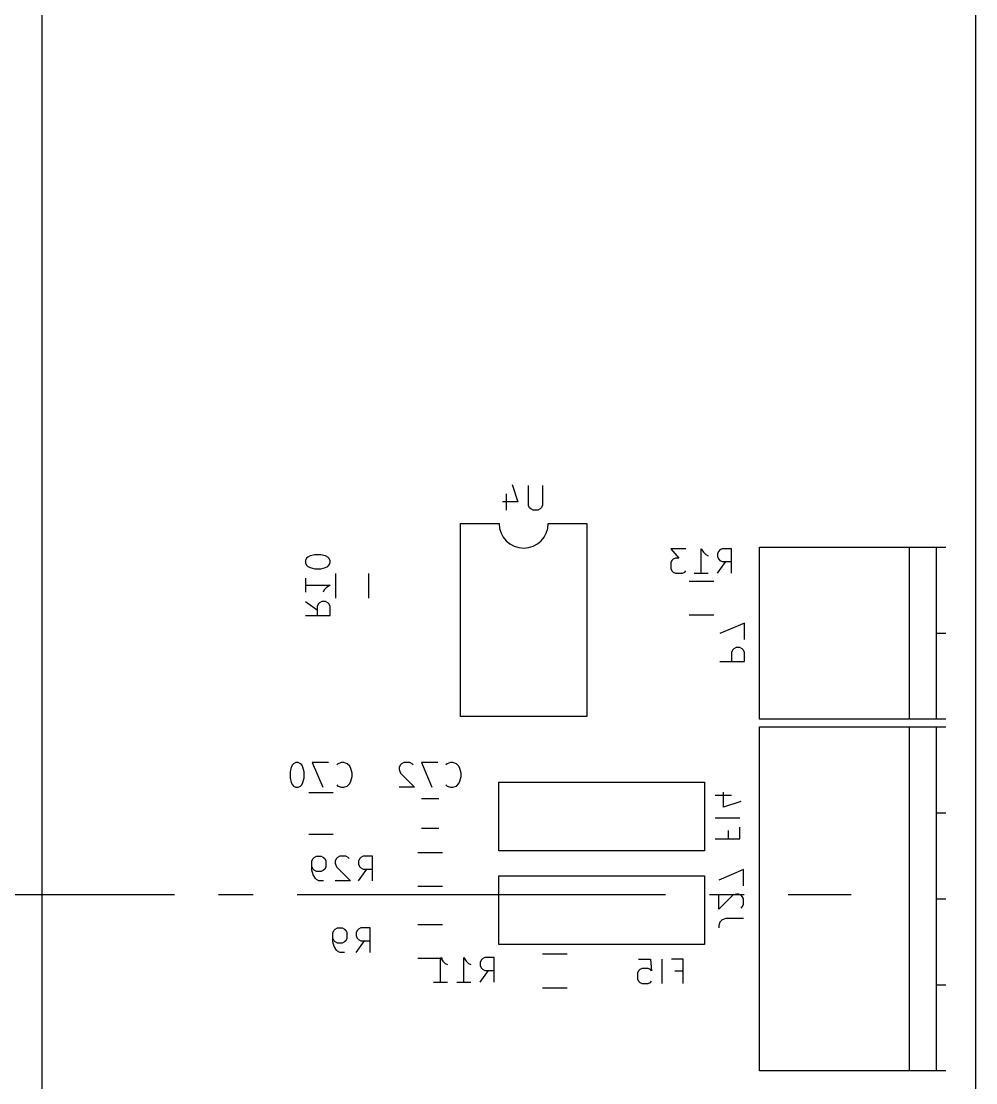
# Model space of a CAD drawing. Extents: x -21 to 324, y -93 to 158.
# Drawn here: x 204.76 to 243.64, y -7.56 to 35.66 of the extents above; entities that cross this region are included whole.
import ezdxf

# ---------------------------------------------------------------- set-up
doc = ezdxf.new("R2010")
doc.units = 0
doc.header["$LTSCALE"] = 10
doc.linetypes.add('TSCENTER', pattern=[2, 1.5, -0.18, 0.14, -0.18])
doc.layers.add('BLACK', color=7, linetype='CONTINUOUS')
doc.layers.add('Layer_1', color=7, linetype='CONTINUOUS')

msp = doc.modelspace()

# ---------------------------------------------------------------- linework, layer by layer
at = {"layer": 'BLACK', "color": 7, "linetype": 'CONTINUOUS'}
for p, q in [((205.615, -52.51), (205.615, 53.33)), ((243.64, -50.7), (243.64, 50.9)), ((224.749, 16.801), (224.987, 16.087)), ((225.415, 15.944), (225.415, 16.754)), ((225.987, 16.754), (225.987, 15.944)), ((224.987, 16.087), (224.368, 16.087)), ((224.511, 16.42), (224.511, 15.754)), ((225.463, 15.849), (225.415, 15.944)), ((225.511, 15.801), (225.463, 15.849)), ((225.606, 15.754), (225.511, 15.801)), ((225.796, 15.754), (225.606, 15.754)), ((225.892, 15.801), (225.796, 15.754)), ((225.939, 15.849), (225.892, 15.801)), ((225.987, 15.944), (225.939, 15.849)), ((222.655, 7.346), (222.655, 15.206)), ((222.655, 15.206), (224.225, 15.206)), ((226.225, 15.206), (227.795, 15.206)), ((227.795, 15.206), (227.795, 7.346)), ((216.433, 13.84), (216.385, 13.792)), ((216.528, 13.887), (216.433, 13.84)), ((216.719, 13.935), (216.528, 13.887)), ((216.957, 13.935), (216.719, 13.935)), ((217.147, 13.887), (216.957, 13.935)), ((217.242, 13.84), (217.147, 13.887)), ((217.29, 13.792), (217.242, 13.84)), ((231.836, 14.183), (231.217, 14.183)), ((231.217, 14.183), (231.55, 13.802)), ((232.455, 13.183), (232.455, 14.183)), ((232.455, 14.183), (232.55, 14.04)), ((232.55, 14.04), (232.646, 13.945)), ((232.646, 13.945), (232.741, 13.897)), ((233.169, 14.087), (233.122, 13.992)), ((233.122, 13.992), (233.122, 13.849)), ((233.122, 13.849), (233.169, 13.754)), ((233.217, 14.135), (233.169, 14.087)), ((233.312, 14.183), (233.217, 14.135)), ((233.693, 14.183), (233.312, 14.183)), ((233.693, 13.183), (233.693, 14.183)), ((234.825, 14.24), (242.425, 14.24)), ((234.825, 7.24), (234.825, 14.24)), ((240.925, 14.24), (240.925, 7.24)), ((242.025, 14.24), (242.025, 7.24)), ((216.385, 13.792), (216.338, 13.697)), ((216.338, 13.697), (216.338, 13.602)), ((216.338, 13.602), (216.385, 13.506)), ((216.385, 13.506), (216.433, 13.459)), ((216.433, 13.459), (216.528, 13.411)), ((216.528, 13.411), (216.719, 13.364)), ((216.957, 13.364), (217.147, 13.411)), ((217.147, 13.411), (217.242, 13.459)), ((217.242, 13.459), (217.29, 13.506)), ((217.338, 13.697), (217.29, 13.792)), ((217.29, 13.506), (217.338, 13.602)), ((217.338, 13.602), (217.338, 13.697)), ((231.265, 13.706), (231.217, 13.611)), ((231.217, 13.611), (231.217, 13.373)), ((231.312, 13.754), (231.265, 13.706)), ((231.408, 13.802), (231.312, 13.754)), ((231.55, 13.802), (231.408, 13.802)), ((233.122, 13.183), (233.455, 13.659)), ((233.169, 13.754), (233.217, 13.706)), ((233.217, 13.706), (233.312, 13.659)), ((233.312, 13.659), (233.693, 13.659)), ((216.338, 12.983), (216.338, 12.411)), ((216.719, 13.364), (216.957, 13.364)), ((217.56, 13.173), (217.56, 12.173)), ((218.92, 12.173), (218.92, 13.173)), ((231.217, 13.373), (231.265, 13.278)), ((231.265, 13.278), (231.312, 13.23)), ((231.312, 13.23), (231.408, 13.183)), ((231.408, 13.183), (231.693, 13.183)), ((231.693, 13.183), (231.788, 13.23)), ((231.788, 13.23), (231.836, 13.278)), ((232.169, 13.183), (232.741, 13.183)), ((216.338, 12.697), (217.338, 12.697)), ((217.195, 12.602), (217.099, 12.506)), ((217.338, 12.697), (217.195, 12.602)), ((232.964, 12.845), (231.964, 12.845)), ((217.099, 12.506), (217.052, 12.411)), ((216.338, 12.03), (216.814, 11.697)), ((216.861, 11.935), (216.814, 11.84)), ((216.814, 11.84), (216.814, 11.459)), ((216.909, 11.983), (216.861, 11.935)), ((217.004, 12.03), (216.909, 11.983)), ((217.147, 12.03), (217.004, 12.03)), ((217.242, 11.983), (217.147, 12.03)), ((217.29, 11.935), (217.242, 11.983)), ((217.338, 11.84), (217.29, 11.935)), ((217.338, 11.459), (217.338, 11.84)), ((216.338, 11.459), (217.338, 11.459)), ((231.964, 11.485), (232.964, 11.485)), ((234.218, 11.157), (233.218, 10.728)), ((234.218, 10.49), (234.218, 11.157)), ((242.025, 10.74), (242.425, 10.74)), ((233.742, 10.062), (233.694, 9.966)), ((233.694, 9.966), (233.694, 9.585)), ((233.789, 10.109), (233.742, 10.062)), ((233.885, 10.157), (233.789, 10.109)), ((234.028, 10.157), (233.885, 10.157)), ((234.123, 10.109), (234.028, 10.157)), ((234.17, 10.062), (234.123, 10.109)), ((234.218, 9.966), (234.17, 10.062)), ((234.218, 9.585), (234.218, 9.966)), ((233.218, 9.585), (234.218, 9.585)), ((227.795, 7.346), (222.655, 7.346)), ((242.425, 7.24), (234.825, 7.24)), ((234.825, 6.93), (242.425, 6.93)), ((234.825, -7.07), (234.825, 6.93)), ((240.925, 6.93), (240.925, -7.07)), ((242.025, 6.93), (242.025, -7.07)), ((215.756, 5.283), (215.708, 5.093)), ((215.803, 5.378), (215.756, 5.283)), ((215.851, 5.426), (215.803, 5.378)), ((215.946, 5.474), (215.851, 5.426)), ((216.041, 5.474), (215.946, 5.474)), ((216.137, 5.426), (216.041, 5.474)), ((216.184, 5.378), (216.137, 5.426)), ((216.232, 5.283), (216.184, 5.378)), ((216.279, 5.093), (216.232, 5.283)), ((217.279, 5.474), (216.613, 5.474)), ((216.613, 5.474), (217.041, 4.474)), ((217.66, 5.426), (217.613, 5.378)), ((217.803, 5.474), (217.66, 5.426)), ((217.899, 5.474), (217.803, 5.474)), ((218.041, 5.426), (217.899, 5.474)), ((218.137, 5.331), (218.041, 5.426)), ((218.184, 5.236), (218.137, 5.331)), ((218.232, 5.045), (218.184, 5.236)), ((220.201, 5.378), (220.153, 5.283)), ((220.153, 5.283), (220.153, 5.188)), ((220.153, 5.188), (220.201, 5.045)), ((220.248, 5.426), (220.201, 5.378)), ((220.344, 5.474), (220.248, 5.426)), ((220.582, 5.474), (220.344, 5.474)), ((220.677, 5.426), (220.582, 5.474)), ((220.724, 5.378), (220.677, 5.426)), ((221.724, 5.474), (221.058, 5.474)), ((221.058, 5.474), (221.486, 4.474)), ((222.105, 5.426), (222.058, 5.378)), ((222.248, 5.474), (222.105, 5.426)), ((222.344, 5.474), (222.248, 5.474)), ((222.486, 5.426), (222.344, 5.474)), ((222.582, 5.331), (222.486, 5.426)), ((222.629, 5.236), (222.582, 5.331)), ((222.677, 5.045), (222.629, 5.236)), ((215.708, 5.093), (215.708, 4.855)), ((215.708, 4.855), (215.756, 4.664)), ((216.232, 4.664), (216.279, 4.855)), ((216.279, 4.855), (216.279, 5.093)), ((218.184, 4.712), (218.232, 4.902)), ((218.232, 4.902), (218.232, 5.045)), ((220.201, 5.045), (220.772, 4.474)), ((222.629, 4.712), (222.677, 4.902)), ((222.677, 4.902), (222.677, 5.045)), ((215.756, 4.664), (215.803, 4.569)), ((215.803, 4.569), (215.851, 4.521)), ((215.851, 4.521), (215.946, 4.474)), ((215.946, 4.474), (216.041, 4.474)), ((216.041, 4.474), (216.137, 4.521)), ((216.137, 4.521), (216.184, 4.569)), ((216.184, 4.569), (216.232, 4.664)), ((217.613, 4.569), (217.66, 4.521)), ((217.66, 4.521), (217.803, 4.474)), ((217.803, 4.474), (217.899, 4.474)), ((217.899, 4.474), (218.041, 4.521)), ((218.041, 4.521), (218.137, 4.617)), ((218.137, 4.617), (218.184, 4.712)), ((220.772, 4.474), (220.153, 4.474)), ((222.058, 4.569), (222.105, 4.521)), ((222.105, 4.521), (222.248, 4.474)), ((222.248, 4.474), (222.344, 4.474)), ((222.344, 4.474), (222.486, 4.521)), ((222.486, 4.521), (222.582, 4.617)), ((222.582, 4.617), (222.629, 4.712)), ((224.209, 1.878), (224.209, 4.672)), ((224.209, 4.672), (232.591, 4.672)), ((232.591, 4.672), (232.591, 1.878)), ((216.47, 4.252), (217.47, 4.252)), ((221.765, 4.002), (221.065, 4.002)), ((233.694, 4.132), (233.028, 4.132)), ((233.361, 3.656), (233.361, 4.275)), ((234.075, 3.894), (233.361, 3.656)), ((233.028, 3.227), (234.028, 3.227)), ((242.025, 3.43), (242.425, 3.43)), ((221.065, 2.802), (221.765, 2.802)), ((233.551, 2.704), (233.551, 2.37)), ((234.028, 2.37), (234.028, 2.846)), ((217.47, 2.552), (216.47, 2.552)), ((233.028, 2.37), (234.028, 2.37)), ((221.915, 1.796), (220.915, 1.796)), ((232.591, 1.878), (224.209, 1.878)), ((216.597, 1.473), (216.645, 1.568)), ((216.597, 1.092), (216.597, 1.473)), ((216.645, 1.568), (216.692, 1.616)), ((216.692, 1.616), (216.788, 1.664)), ((216.788, 1.664), (216.978, 1.664)), ((216.978, 1.664), (217.073, 1.616)), ((217.073, 1.616), (217.121, 1.568)), ((217.121, 1.568), (217.168, 1.473)), ((217.168, 1.473), (217.168, 1.235)), ((217.597, 1.568), (217.549, 1.473)), ((217.549, 1.473), (217.549, 1.378)), ((217.549, 1.378), (217.597, 1.235)), ((217.645, 1.616), (217.597, 1.568)), ((217.74, 1.664), (217.645, 1.616)), ((217.978, 1.664), (217.74, 1.664)), ((218.073, 1.616), (217.978, 1.664)), ((218.121, 1.568), (218.073, 1.616)), ((218.549, 1.568), (218.502, 1.473)), ((218.502, 1.473), (218.502, 1.33)), ((218.502, 1.33), (218.549, 1.235)), ((218.597, 1.616), (218.549, 1.568)), ((218.692, 1.664), (218.597, 1.616)), ((219.073, 1.664), (218.692, 1.664)), ((219.073, 0.664), (219.073, 1.664)), ((216.645, 1.14), (216.597, 1.235)), ((216.645, 0.902), (216.597, 1.092)), ((216.692, 1.092), (216.645, 1.14)), ((216.74, 0.759), (216.645, 0.902)), ((216.788, 1.045), (216.692, 1.092)), ((216.978, 1.045), (216.788, 1.045)), ((217.073, 1.092), (216.978, 1.045)), ((217.121, 1.14), (217.073, 1.092)), ((217.168, 1.235), (217.121, 1.14)), ((217.597, 1.235), (218.168, 0.664)), ((218.502, 0.664), (218.835, 1.14)), ((218.549, 1.235), (218.597, 1.187)), ((218.597, 1.187), (218.692, 1.14)), ((218.692, 1.14), (219.073, 1.14)), ((234.173, 1.121), (233.173, 0.692)), ((234.173, 0.454), (234.173, 1.121)), ((216.788, 0.711), (216.74, 0.759)), ((216.883, 0.664), (216.788, 0.711)), ((217.073, 0.664), (216.883, 0.664)), ((218.168, 0.664), (217.549, 0.664)), ((220.915, 0.436), (221.915, 0.436)), ((224.209, 0.862), (232.591, 0.862)), ((224.209, -1.932), (224.209, 0.862)), ((232.591, 0.862), (232.591, -1.932)), ((233.173, -0.499), (233.173, 0.121)), ((233.744, 0.073), (233.173, -0.499)), ((233.887, 0.121), (233.744, 0.073)), ((233.982, 0.121), (233.887, 0.121)), ((234.077, 0.073), (233.982, 0.121)), ((234.125, 0.025), (234.077, 0.073)), ((234.173, -0.07), (234.125, 0.025)), ((234.077, -0.451), (234.125, -0.403)), ((234.125, -0.403), (234.173, -0.308)), ((234.173, -0.308), (234.173, -0.07)), ((242.025, -0.07), (242.425, -0.07)), ((217.549, -1.305), (217.645, -1.257)), ((217.645, -1.257), (217.835, -1.257)), ((217.835, -1.257), (217.931, -1.305)), ((218.597, -1.257), (218.502, -1.305)), ((218.978, -1.257), (218.597, -1.257)), ((218.978, -2.257), (218.978, -1.257)), ((221.915, -1.125), (220.915, -1.125)), ((233.22, -1.022), (233.173, -1.165)), ((233.173, -1.165), (233.173, -1.26)), ((233.316, -0.927), (233.22, -1.022)), ((233.458, -0.879), (233.316, -0.927)), ((234.173, -0.879), (233.458, -0.879)), ((217.454, -1.448), (217.502, -1.353)), ((217.454, -1.829), (217.454, -1.448)), ((217.502, -1.781), (217.454, -1.686)), ((217.502, -1.353), (217.549, -1.305)), ((217.931, -1.305), (217.978, -1.353)), ((217.978, -1.353), (218.026, -1.448)), ((218.026, -1.686), (217.978, -1.781)), ((218.026, -1.448), (218.026, -1.686)), ((218.454, -1.353), (218.407, -1.448)), ((218.407, -1.448), (218.407, -1.591)), ((218.407, -1.591), (218.454, -1.686)), ((218.502, -1.305), (218.454, -1.353)), ((218.454, -1.686), (218.502, -1.734)), ((217.502, -2.019), (217.454, -1.829)), ((217.549, -1.829), (217.502, -1.781)), ((217.597, -2.162), (217.502, -2.019)), ((217.645, -1.876), (217.549, -1.829)), ((217.835, -1.876), (217.645, -1.876)), ((217.931, -1.829), (217.835, -1.876)), ((217.978, -1.781), (217.931, -1.829)), ((218.407, -2.257), (218.74, -1.781)), ((218.502, -1.734), (218.597, -1.781)), ((218.597, -1.781), (218.978, -1.781)), ((232.591, -1.932), (224.209, -1.932)), ((217.645, -2.21), (217.597, -2.162)), ((217.74, -2.257), (217.645, -2.21)), ((217.931, -2.257), (217.74, -2.257)), ((220.915, -2.485), (221.915, -2.485)), ((221.836, -3.464), (221.836, -2.464)), ((221.836, -2.464), (221.931, -2.607)), ((222.788, -3.464), (222.788, -2.464)), ((222.788, -2.464), (222.883, -2.607)), ((223.503, -2.559), (223.455, -2.654)), ((223.55, -2.511), (223.503, -2.559)), ((223.645, -2.464), (223.55, -2.511)), ((224.026, -2.464), (223.645, -2.464)), ((224.026, -3.464), (224.026, -2.464)), ((226.995, -2.331), (225.995, -2.331)), ((229.908, -2.527), (230.384, -2.527)), ((230.384, -2.527), (230.432, -3.004)), ((230.861, -3.527), (230.861, -2.527)), ((231.718, -2.527), (231.242, -2.527)), ((231.718, -3.527), (231.718, -2.527)), ((221.931, -2.607), (222.026, -2.702)), ((222.026, -2.702), (222.122, -2.75)), ((222.883, -2.607), (222.979, -2.702)), ((222.979, -2.702), (223.074, -2.75)), ((223.455, -2.654), (223.455, -2.797)), ((223.455, -2.797), (223.503, -2.892)), ((223.455, -3.464), (223.788, -2.988)), ((223.503, -2.892), (223.55, -2.94)), ((223.55, -2.94), (223.645, -2.988)), ((223.645, -2.988), (224.026, -2.988)), ((229.908, -3.004), (229.861, -3.099)), ((229.956, -2.956), (229.908, -3.004)), ((230.051, -2.908), (229.956, -2.956)), ((230.289, -2.908), (230.051, -2.908)), ((230.384, -2.956), (230.289, -2.908)), ((230.432, -3.004), (230.384, -2.956)), ((231.384, -3.004), (231.718, -3.004)), ((229.861, -3.099), (229.861, -3.337)), ((229.861, -3.337), (229.908, -3.432)), ((229.908, -3.432), (229.956, -3.48)), ((230.384, -3.48), (230.432, -3.432)), ((221.55, -3.464), (222.122, -3.464)), ((222.503, -3.464), (223.074, -3.464)), ((225.995, -3.691), (226.995, -3.691)), ((229.956, -3.48), (230.051, -3.527)), ((230.051, -3.527), (230.289, -3.527)), ((230.289, -3.527), (230.384, -3.48)), ((242.025, -3.57), (242.425, -3.57)), ((242.425, -7.07), (234.825, -7.07))]:
    msp.add_line(p, q, dxfattribs=at)
msp.add_arc((225.225, 15.206), 1, 180, 0, dxfattribs=at)
at = {"layer": 'Layer_1', "color": 7, "linetype": 'TSCENTER'}
msp.add_line((76, 0.1), (238.56, 0.1), dxfattribs=at)

doc.saveas('drawing.dxf')
